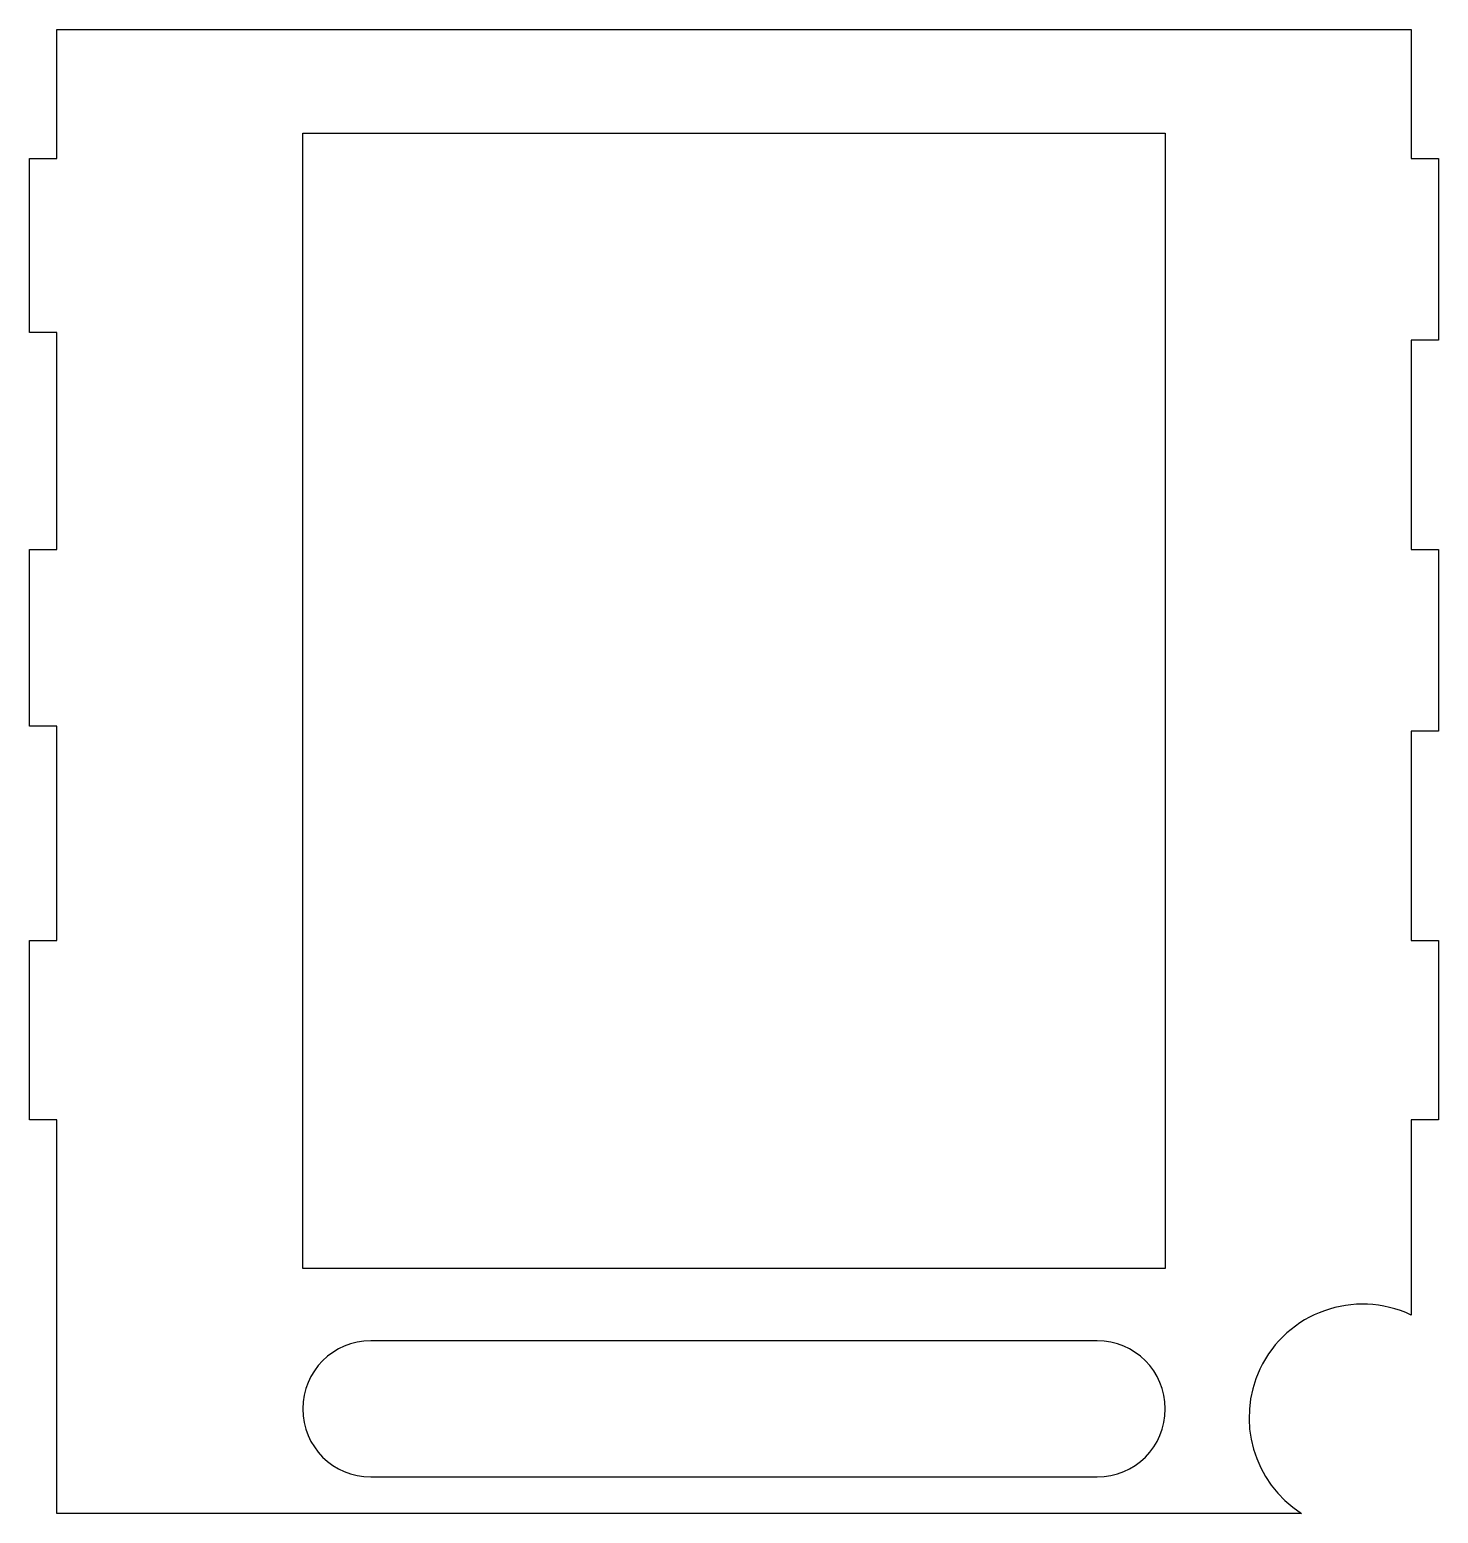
# Model space of a CAD drawing. Header units: millimetres. Extents: x 613 to 768, y 358 to 522.
import ezdxf

# ---------------------------------------------------------------- set-up
doc = ezdxf.new("R2010")
doc.units = ezdxf.units.MM
doc.header["$MEASUREMENT"] = 0

# ---------------------------------------------------------------- blocks, each defined once
blk = doc.blocks.new('block 2')
at = {"color": 7, "lineweight": 25}
blk.add_lwpolyline([(737.71, 510.37), (737.71, 385.37), (642.71, 385.37), (642.71, 510.37), (737.71, 510.37)], dxfattribs=at)
blk.add_open_spline([(737.71, 369.91), (737.71, 365.76), (734.35, 362.41), (730.21, 362.41), (730.21, 362.41), (650.21, 362.41), (650.21, 362.41), (646.07, 362.41), (642.71, 365.76), (642.71, 369.91), (642.71, 374.05), (646.07, 377.41), (650.21, 377.41), (650.21, 377.41), (730.21, 377.41), (730.21, 377.41), (734.35, 377.41), (737.71, 374.05), (737.71, 369.91)], degree=3, knots=[0, 0, 0, 0, 1, 1, 1, 2, 2, 2, 3, 3, 3, 4, 4, 4, 5, 5, 5, 6, 6, 6, 6], dxfattribs=at)
blk = doc.blocks.new('block 3')
at = {"color": 7, "lineweight": 25}
blk.add_lwpolyline([(737.71, 510.37), (737.71, 385.37), (642.71, 385.37), (642.71, 510.37), (737.71, 510.37)], dxfattribs=at)
blk = doc.blocks.new('block 4')
at = {"color": 7, "lineweight": 25}
blk.add_open_spline([(737.71, 369.91), (737.71, 365.76), (734.35, 362.41), (730.21, 362.41), (730.21, 362.41), (650.21, 362.41), (650.21, 362.41), (646.07, 362.41), (642.71, 365.76), (642.71, 369.91), (642.71, 374.05), (646.07, 377.41), (650.21, 377.41), (650.21, 377.41), (730.21, 377.41), (730.21, 377.41), (734.35, 377.41), (737.71, 374.05), (737.71, 369.91)], degree=3, knots=[0, 0, 0, 0, 1, 1, 1, 2, 2, 2, 3, 3, 3, 4, 4, 4, 5, 5, 5, 6, 6, 6, 6], dxfattribs=at)
blk = doc.blocks.new('block 5')
at = {"color": 7, "lineweight": 25}
for points in [[(737.71, 385.37), (642.71, 385.37), (642.71, 510.37), (737.71, 510.37), (737.71, 385.37)], [(737.71, 510.37), (737.71, 385.37), (642.71, 385.37), (642.71, 510.37), (737.71, 510.37)]]:
    blk.add_lwpolyline(points, dxfattribs=at)
for points, knots in [([(767.78, 487.6), (767.78, 487.6), (767.78, 507.6), (767.78, 507.6), (767.78, 507.6), (764.78, 507.6), (764.78, 507.6), (764.78, 507.6), (764.78, 521.78), (764.78, 521.78), (764.78, 521.78), (615.64, 521.78), (615.64, 521.78), (615.64, 521.78), (615.64, 507.6), (615.64, 507.6), (615.64, 507.6), (612.64, 507.6), (612.64, 507.6), (612.64, 507.6), (612.64, 488.42), (612.64, 488.42), (612.64, 488.42), (615.64, 488.42), (615.64, 488.42), (615.64, 488.42), (615.64, 464.54), (615.64, 464.54), (615.64, 464.54), (612.64, 464.54), (612.64, 464.54), (612.64, 464.54), (612.64, 445.08), (612.64, 445.08), (612.64, 445.08), (615.64, 445.08), (615.64, 445.08), (615.64, 445.08), (615.64, 421.47), (615.64, 421.47), (615.64, 421.47), (612.64, 421.47), (612.64, 421.47), (612.64, 421.47), (612.64, 401.74), (612.64, 401.74), (612.64, 401.74), (615.64, 401.74), (615.64, 401.74), (615.64, 401.74), (615.64, 358.4), (615.64, 358.4), (615.64, 358.4), (752.71, 358.4), (752.71, 358.4), (747.4, 361.79), (745.44, 368.6), (748.13, 374.29), (751.09, 380.53), (758.54, 383.19), (764.78, 380.24), (764.78, 380.24), (764.78, 401.74), (764.78, 401.74), (764.78, 401.74), (767.78, 401.74), (767.78, 401.74), (767.78, 401.74), (767.78, 421.47), (767.78, 421.47), (767.78, 421.47), (764.78, 421.47), (764.78, 421.47), (764.78, 421.47), (764.78, 444.54), (764.78, 444.54), (764.78, 444.54), (767.78, 444.54), (767.78, 444.54), (767.78, 444.54), (767.78, 464.54), (767.78, 464.54), (767.78, 464.54), (764.78, 464.54), (764.78, 464.54), (764.78, 464.54), (764.78, 487.6), (764.78, 487.6), (764.78, 487.6), (767.78, 487.6), (767.78, 487.6)], [0, 0, 0, 0, 1, 1, 1, 2, 2, 2, 3, 3, 3, 4, 4, 4, 5, 5, 5, 6, 6, 6, 7, 7, 7, 8, 8, 8, 9, 9, 9, 10, 10, 10, 11, 11, 11, 12, 12, 12, 13, 13, 13, 14, 14, 14, 15, 15, 15, 16, 16, 16, 17, 17, 17, 18, 18, 18, 19, 19, 19, 20, 20, 20, 21, 21, 21, 22, 22, 22, 23, 23, 23, 24, 24, 24, 25, 25, 25, 26, 26, 26, 27, 27, 27, 28, 28, 28, 29, 29, 29, 30, 30, 30, 30]), ([(730.21, 362.41), (730.21, 362.41), (650.21, 362.41), (650.21, 362.41), (646.07, 362.41), (642.71, 365.76), (642.71, 369.91), (642.71, 374.05), (646.07, 377.41), (650.21, 377.41), (650.21, 377.41), (730.21, 377.41), (730.21, 377.41), (734.35, 377.41), (737.71, 374.05), (737.71, 369.91), (737.71, 365.76), (734.35, 362.41), (730.21, 362.41)], [0, 0, 0, 0, 1, 1, 1, 2, 2, 2, 3, 3, 3, 4, 4, 4, 5, 5, 5, 6, 6, 6, 6]), ([(737.71, 369.91), (737.71, 365.76), (734.35, 362.41), (730.21, 362.41), (730.21, 362.41), (650.21, 362.41), (650.21, 362.41), (646.07, 362.41), (642.71, 365.76), (642.71, 369.91), (642.71, 374.05), (646.07, 377.41), (650.21, 377.41), (650.21, 377.41), (730.21, 377.41), (730.21, 377.41), (734.35, 377.41), (737.71, 374.05), (737.71, 369.91)], [0, 0, 0, 0, 1, 1, 1, 2, 2, 2, 3, 3, 3, 4, 4, 4, 5, 5, 5, 6, 6, 6, 6])]:
    blk.add_open_spline(points, degree=3, knots=knots, dxfattribs=at)
blk = doc.blocks.new('block 6')
at = {"color": 7, "lineweight": 25}
blk.add_lwpolyline([(737.71, 510.37), (737.71, 385.37), (642.71, 385.37), (642.71, 510.37), (737.71, 510.37)], dxfattribs=at)
blk = doc.blocks.new('block 7')
at = {"color": 7, "lineweight": 25}
blk.add_open_spline([(737.71, 369.91), (737.71, 365.76), (734.35, 362.41), (730.21, 362.41), (730.21, 362.41), (650.21, 362.41), (650.21, 362.41), (646.07, 362.41), (642.71, 365.76), (642.71, 369.91), (642.71, 374.05), (646.07, 377.41), (650.21, 377.41), (650.21, 377.41), (730.21, 377.41), (730.21, 377.41), (734.35, 377.41), (737.71, 374.05), (737.71, 369.91)], degree=3, knots=[0, 0, 0, 0, 1, 1, 1, 2, 2, 2, 3, 3, 3, 4, 4, 4, 5, 5, 5, 6, 6, 6, 6], dxfattribs=at)

msp = doc.modelspace()

# ---------------------------------------------------------------- block references
for name in ['block 5', 'block 2', 'block 3', 'block 6', 'block 4', 'block 7']:
    msp.add_blockref(name, (0, 0))

doc.saveas('drawing.dxf')
